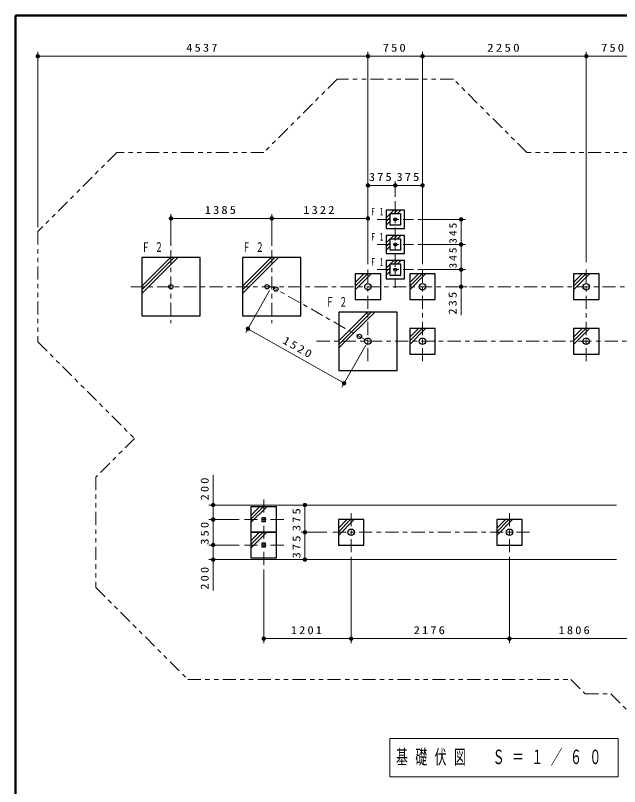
# Model space of a CAD drawing. Units: millimetres on the paper, scale 1:60. Extents: x -385 to 0, y -594 to 267.
# Drawn here: x -385 to -246.6, y -503.6 to -327 of the extents above; entities that cross this region are included whole.
import ezdxf

# ---------------------------------------------------------------- set-up
doc = ezdxf.new("R2010")
doc.units = ezdxf.units.MM
doc.linetypes.add('USER2', pattern=[6, 3, -1, 1, -1])
doc.linetypes.add('USER3', pattern=[8, 3, -1, 1, -1, 1, -1])
doc.layers.add('1_60', color=7, linetype='Continuous', lineweight=25)
doc.layers.add('NAKAMURA図枠', color=7, linetype='Continuous', lineweight=13)
doc.styles.add('ＭＳ ゴシック', font='')
doc.styles.get('ＭＳ ゴシック').set_extended_font_data('MS Gothic')

# ---------------------------------------------------------------- blocks, each defined once
blk = doc.blocks.new('filled_dot')
at = {"color": 0, "linetype": 'Continuous', "lineweight": -2, "const_width": 1.25}
blk.add_lwpolyline([(-0.625, 0, 1), (0.625, 0, 1)], format="xyb", close=True, dxfattribs=at)

msp = doc.modelspace()

# ---------------------------------------------------------------- linework, layer by layer
at = {"layer": '1_60', "lineweight": 13}
for p, q in [((-379.882, -375.497), (-379.882, -335.336)), ((-304.259, -383.549), (-304.259, -335.336)), ((-291.759, -383.549), (-291.759, -335.336)), ((-254.259, -383.549), (-254.259, -335.336)), ((-379.882, -336.336), (-304.259, -336.336)), ((-304.259, -336.336), (-291.759, -336.336)), ((-291.759, -336.336), (-254.259, -336.336)), ((-254.259, -336.336), (-241.759, -336.336)), ((-304.259, -383.965), (-304.259, -364.939)), ((-298.009, -368.549), (-298.009, -364.939)), ((-291.759, -383.965), (-291.759, -364.939)), ((-304.259, -365.939), (-298.009, -365.939)), ((-298.009, -365.939), (-291.759, -365.939)), ((-349.377, -379.799), (-349.377, -372.503)), ((-326.294, -379.799), (-326.294, -372.503)), ((-300.093, -373.362), (-299.259, -372.529)), ((-299.196, -372.465), (-298.363, -371.632)), ((-298.371, -372.465), (-297.538, -371.632)), ((-297.546, -372.465), (-296.713, -371.632)), ((-349.377, -373.503), (-326.294, -373.503)), ((-326.294, -373.503), (-304.259, -373.503)), ((-300.093, -374.187), (-299.259, -373.354)), ((-300.093, -375.012), (-299.259, -374.179)), ((-292.843, -373.715), (-281.931, -373.715)), ((-282.931, -373.715), (-282.931, -379.465)), ((-299.196, -378.215), (-298.363, -377.382)), ((-298.371, -378.215), (-297.538, -377.382)), ((-297.546, -378.215), (-296.713, -377.382)), ((-300.093, -379.112), (-299.259, -378.279)), ((-300.093, -379.937), (-299.259, -379.104)), ((-292.843, -379.465), (-281.931, -379.465)), ((-282.931, -379.465), (-282.931, -385.215)), ((-300.093, -380.762), (-299.259, -379.929)), ((-356.044, -390.668), (-347.841, -382.465)), ((-356.044, -389.844), (-348.666, -382.465)), ((-356.044, -389.019), (-349.491, -382.465)), ((-332.961, -390.668), (-324.757, -382.465)), ((-332.961, -389.844), (-325.582, -382.465)), ((-332.961, -389.019), (-326.407, -382.465)), ((-299.196, -383.965), (-298.363, -383.132)), ((-298.371, -383.965), (-297.538, -383.132)), ((-297.546, -383.965), (-296.713, -383.132)), ((-300.093, -384.862), (-299.259, -384.029)), ((-300.093, -385.687), (-299.259, -384.854)), ((-307.176, -388.185), (-305.206, -386.215)), ((-307.176, -389.01), (-304.381, -386.215)), ((-307.176, -389.835), (-303.556, -386.215)), ((-300.093, -386.512), (-299.259, -385.679)), ((-294.676, -388.185), (-292.706, -386.215)), ((-294.676, -389.01), (-291.881, -386.215)), ((-294.676, -389.835), (-291.056, -386.215)), ((-292.843, -385.215), (-281.931, -385.215)), ((-282.931, -385.215), (-282.931, -395.688)), ((-257.176, -388.185), (-255.206, -386.215)), ((-257.176, -389.01), (-254.381, -386.215)), ((-257.176, -389.835), (-253.556, -386.215)), ((-326.787, -390.002), (-332.246, -399.623)), ((-280.989, -389.132), (-280.795, -389.132)), ((-310.926, -403.168), (-302.723, -394.965)), ((-310.926, -402.344), (-303.548, -394.965)), ((-310.926, -401.519), (-304.373, -394.965)), ((-309.718, -411.254), (-331.752, -398.754)), ((-294.676, -400.685), (-292.706, -398.715)), ((-294.676, -401.51), (-291.881, -398.715)), ((-294.676, -402.335), (-291.056, -398.715)), ((-257.176, -400.685), (-255.206, -398.715)), ((-257.176, -401.51), (-254.381, -398.715)), ((-257.176, -402.335), (-253.556, -398.715)), ((-304.753, -402.502), (-310.211, -412.123)), ((-339.715, -442.465), (-339.715, -432.241)), ((-247.343, -439.132), (-340.715, -439.132)), ((-331.057, -441.519), (-329.087, -439.548)), ((-331.057, -442.343), (-328.262, -439.548)), ((-331.057, -443.168), (-327.437, -439.548)), ((-318.696, -439.132), (-318.696, -445.382)), ((-333.724, -442.465), (-340.715, -442.465)), ((-333.724, -442.465), (-340.715, -442.465)), ((-339.715, -448.299), (-339.715, -442.465)), ((-311.034, -444.435), (-309.064, -442.465)), ((-311.034, -445.26), (-308.239, -442.465)), ((-311.034, -446.085), (-307.414, -442.465)), ((-274.77, -444.435), (-272.8, -442.465)), ((-274.77, -445.26), (-271.975, -442.465)), ((-274.77, -446.085), (-271.15, -442.465)), ((-331.057, -447.352), (-329.087, -445.382)), ((-331.057, -448.177), (-328.262, -445.382)), ((-331.057, -449.002), (-327.437, -445.382)), ((-313.701, -445.382), (-319.529, -445.382)), ((-318.696, -445.382), (-318.696, -451.632)), ((-333.724, -448.299), (-340.715, -448.299)), ((-333.724, -448.299), (-340.715, -448.299)), ((-339.715, -458.677), (-339.715, -448.299)), ((-247.343, -451.632), (-340.715, -451.632)), ((-308.117, -450.965), (-308.117, -470.741)), ((-271.853, -450.965), (-271.853, -470.741)), ((-328.141, -453.882), (-328.141, -470.741)), ((-308.117, -469.741), (-328.141, -469.741)), ((-271.853, -469.741), (-308.117, -469.741)), ((-241.759, -469.741), (-271.853, -469.741)), ((-299.23, -492.613), (-299.23, -501.413)), ((-246.93, -492.613), (-299.23, -492.613)), ((-246.93, -501.413), (-246.93, -492.613)), ((-299.23, -501.413), (-246.93, -501.413))]:
    msp.add_line(p, q, dxfattribs=at)
at = {"layer": '1_60', "linetype": 'USER2', "lineweight": 13}
for p, q in [((-298.009, -369.549), (-298.009, -389.382)), ((-302.176, -373.715), (-293.843, -373.715)), ((-302.176, -379.465), (-293.843, -379.465)), ((-349.377, -380.799), (-349.377, -397.465)), ((-326.294, -380.799), (-326.294, -397.465)), ((-304.259, -406.215), (-304.259, -384.549)), ((-291.759, -406.215), (-291.759, -384.549)), ((-254.259, -406.215), (-254.259, -384.549)), ((-302.176, -385.215), (-293.843, -385.215)), ((-358.536, -389.132), (-212.176, -389.132)), ((-304.259, -401.632), (-326.294, -389.132)), ((-316.03, -401.632), (-212.176, -401.632)), ((-328.141, -452.882), (-328.141, -437.882)), ((-308.117, -449.965), (-308.117, -440.799)), ((-271.853, -449.965), (-271.853, -440.799)), ((-323.557, -442.465), (-332.724, -442.465)), ((-267.27, -445.382), (-312.701, -445.382)), ((-323.557, -448.299), (-332.724, -448.299))]:
    msp.add_line(p, q, dxfattribs=at)
at = {"layer": '1_60'}
for p, q in [((-300.093, -371.632), (-300.093, -375.799)), ((-295.926, -371.632), (-300.093, -371.632)), ((-299.259, -372.465), (-299.259, -374.965)), ((-296.759, -372.465), (-299.259, -372.465)), ((-296.759, -374.965), (-296.759, -372.465)), ((-295.926, -375.799), (-295.926, -371.632)), ((-300.093, -375.799), (-295.926, -375.799)), ((-299.259, -374.965), (-296.759, -374.965)), ((-300.093, -377.382), (-300.093, -381.549)), ((-295.926, -377.382), (-300.093, -377.382)), ((-295.926, -381.549), (-295.926, -377.382)), ((-299.259, -378.215), (-299.259, -380.715)), ((-296.759, -378.215), (-299.259, -378.215)), ((-296.759, -380.715), (-296.759, -378.215)), ((-299.259, -380.715), (-296.759, -380.715)), ((-342.711, -382.465), (-356.044, -382.465)), ((-356.044, -382.465), (-356.044, -395.799)), ((-342.711, -395.799), (-342.711, -382.465)), ((-319.627, -382.465), (-332.961, -382.465)), ((-332.961, -382.465), (-332.961, -395.799)), ((-319.627, -395.799), (-319.627, -382.465)), ((-300.093, -381.549), (-295.926, -381.549)), ((-300.093, -383.132), (-300.093, -387.299)), ((-295.926, -383.132), (-300.093, -383.132)), ((-295.926, -387.299), (-295.926, -383.132)), ((-299.259, -383.965), (-299.259, -386.465)), ((-296.759, -383.965), (-299.259, -383.965)), ((-296.759, -386.465), (-296.759, -383.965)), ((-307.176, -386.215), (-307.176, -392.049)), ((-301.343, -386.215), (-307.176, -386.215)), ((-301.343, -392.049), (-301.343, -386.215)), ((-299.259, -386.465), (-296.759, -386.465)), ((-294.676, -386.215), (-294.676, -392.049)), ((-288.843, -386.215), (-294.676, -386.215)), ((-288.843, -392.049), (-288.843, -386.215)), ((-257.176, -386.215), (-257.176, -392.049)), ((-251.343, -386.215), (-257.176, -386.215)), ((-251.343, -392.049), (-251.343, -386.215)), ((-300.093, -387.299), (-295.926, -387.299)), ((-307.176, -392.049), (-301.343, -392.049)), ((-294.676, -392.049), (-288.843, -392.049)), ((-257.176, -392.049), (-251.343, -392.049)), ((-297.593, -394.965), (-310.926, -394.965)), ((-310.926, -394.965), (-310.926, -408.299)), ((-297.593, -408.299), (-297.593, -394.965)), ((-356.044, -395.799), (-342.711, -395.799)), ((-332.961, -395.799), (-319.627, -395.799)), ((-294.676, -398.715), (-294.676, -404.549)), ((-288.843, -398.715), (-294.676, -398.715)), ((-288.843, -404.549), (-288.843, -398.715)), ((-257.176, -398.715), (-257.176, -404.549)), ((-251.343, -398.715), (-257.176, -398.715)), ((-251.343, -404.549), (-251.343, -398.715)), ((-294.676, -404.549), (-288.843, -404.549)), ((-257.176, -404.549), (-251.343, -404.549)), ((-310.926, -408.299), (-297.593, -408.299)), ((-331.057, -439.548), (-331.057, -445.382)), ((-325.224, -439.548), (-331.057, -439.548)), ((-325.224, -445.382), (-325.224, -439.548)), ((-328.557, -442.049), (-328.557, -442.882)), ((-327.724, -442.049), (-328.557, -442.049)), ((-328.557, -442.882), (-327.724, -442.882)), ((-327.724, -442.882), (-327.724, -442.049)), ((-311.034, -442.465), (-311.034, -448.299)), ((-305.201, -442.465), (-311.034, -442.465)), ((-305.201, -448.299), (-305.201, -442.465)), ((-274.77, -442.465), (-274.77, -448.299)), ((-268.936, -442.465), (-274.77, -442.465)), ((-268.936, -448.299), (-268.936, -442.465)), ((-331.057, -445.382), (-331.057, -451.215)), ((-325.224, -445.382), (-331.057, -445.382)), ((-331.057, -445.382), (-325.224, -445.382)), ((-325.224, -451.215), (-325.224, -445.382)), ((-328.557, -447.882), (-328.557, -448.715)), ((-327.724, -447.882), (-328.557, -447.882)), ((-327.724, -448.715), (-327.724, -447.882)), ((-311.034, -448.299), (-305.201, -448.299)), ((-274.77, -448.299), (-268.936, -448.299)), ((-328.557, -448.715), (-327.724, -448.715)), ((-331.057, -451.215), (-325.224, -451.215))]:
    msp.add_line(p, q, dxfattribs=at)
at = {"layer": '1_60', "linetype": 'USER3', "lineweight": 13}
msp.add_lwpolyline([(-267.904, -358.389), (-284.703, -341.59), (-311.316, -341.59), (-328.115, -358.389), (-361.774, -358.389), (-379.882, -376.497), (-379.882, -401.767), (-357.744, -423.904), (-366.558, -432.718), (-366.558, -458.045), (-345.518, -479.085), (-257.783, -479.085), (-254.493, -482.374), (-248.65, -482.374), (-237.083, -493.942), (-208.936, -493.942), (-194.776, -479.782), (-183.875, -479.782), (-166.272, -462.179), (-166.272, -378.975), (-186.857, -358.389)], close=True, dxfattribs=at)
at = {"layer": '1_60'}
for centre, radius in [((-298.009, -373.715), 0.356), ((-298.009, -379.465), 0.356), ((-298.009, -385.215), 0.356), ((-304.259, -389.132), 0.743), ((-291.759, -389.132), 0.743), ((-254.259, -389.132), 0.743), ((-349.377, -389.132), 0.504), ((-327.377, -389.132), 0.504), ((-325.352, -389.666), 0.504), ((-306.216, -400.522), 0.504), ((-304.259, -401.632), 0.743), ((-304.259, -401.632), 0.743), ((-291.759, -401.632), 0.743), ((-254.259, -401.632), 0.743), ((-308.117, -445.382), 0.743), ((-271.853, -445.382), 0.743)]:
    msp.add_circle(centre, radius, dxfattribs=at)
at = {"layer": 'NAKAMURA図枠', "lineweight": 50}
for p, q in [((-385, -327), (-385, -594)), ((0, -327), (-385, -327))]:
    msp.add_line(p, q, dxfattribs=at)

# ---------------------------------------------------------------- block references
at = {"layer": '1_60', "lineweight": 13, "xscale": 0.4, "yscale": 0.4}
for p in [(-379.882, -336.336), (-304.259, -336.336), (-291.759, -336.336), (-254.259, -336.336), (-304.259, -365.939), (-298.009, -365.939), (-349.377, -373.503), (-326.294, -373.503), (-328.141, -469.741), (-308.117, -469.741), (-271.853, -469.741)]:
    msp.add_blockref('filled_dot', p, dxfattribs=at)
for p, rotation in [((-304.259, -336.336), 180), ((-291.759, -336.336), 180), ((-254.259, -336.336), 180), ((-298.009, -365.939), 180), ((-291.759, -365.939), 180), ((-326.294, -373.503), 180), ((-304.259, -373.503), 180), ((-282.931, -373.715), 270), ((-282.931, -379.465), 270), ((-282.931, -379.465), 90), ((-282.931, -385.215), 270), ((-282.931, -385.215), 90), ((-282.931, -389.132), 90), ((-331.752, -398.754), 330.4), ((-309.718, -411.254), 150.4), ((-339.715, -439.132), 270), ((-318.696, -439.132), 270), ((-339.715, -442.465), 270), ((-339.715, -442.465), 90), ((-318.696, -445.382), 90), ((-318.696, -445.382), 270), ((-339.715, -448.299), 90), ((-339.715, -448.299), 270), ((-339.715, -451.632), 90), ((-318.696, -451.632), 90), ((-308.117, -469.741), 180), ((-271.853, -469.741), 180)]:
    msp.add_blockref('filled_dot', p, dxfattribs=dict(at, rotation=rotation))

# ---------------------------------------------------------------- texts
at = {"layer": '1_60', "style": 'ＭＳ ゴシック'}
for s, insert, char_height, attachment_point in [('\\T1.33;\\W1.15;4537', (-342.07, -335.336), 1.833, 8), ('\\T1.33;\\W1.15;750', (-298.009, -335.336), 1.833, 8), ('\\T1.33;\\W1.2;2250', (-273.009, -335.336), 1.833, 8), ('\\T1.33;\\W1.15;750', (-248.009, -335.336), 1.833, 8), ('\\T1.33;\\W1.15;375', (-301.212, -364.939), 1.833, 8), ('\\T1.33;\\W1.15;375', (-294.884, -364.939), 1.833, 8), ('\\T1.33;\\W1.15;1385', (-337.836, -372.503), 1.833, 8), ('\\T1.33;\\W1.15;1322', (-315.277, -372.503), 1.833, 8), ('\\T1.64;\\W0.5;Ｆ１', (-303.682, -371.98), 1.686, 4), ('\\T1.64;\\W0.5;Ｆ１', (-303.682, -377.73), 1.686, 4), ('\\T1.64;\\W0.6;Ｆ２', (-356.082, -380.048), 2.199, 4), ('\\T1.64;\\W0.6;Ｆ２', (-332.999, -380.048), 2.199, 4), ('\\T1.64;\\W0.5;Ｆ１', (-303.682, -383.48), 1.686, 4), ('\\T1.64;\\W0.6;Ｆ２', (-313.87, -392.589), 2.199, 4), ('\\T1.33;\\W1.15;1201', (-318.129, -468.741), 1.833, 8), ('\\T1.33;\\W1.15;2176', (-289.985, -468.741), 1.833, 8), ('\\T1.33;\\W1.15;1806', (-256.806, -468.741), 1.833, 8), ('\\T1.64;\\W0.6;基礎伏図\u3000Ｓ＝１／６０', (-297.83, -497.013), 3.299, 4)]:
    msp.add_mtext(s, dxfattribs=dict(at, insert=insert, char_height=char_height, attachment_point=attachment_point))
at = {"layer": '1_60', "attachment_point": 8, "style": 'ＭＳ ゴシック'}
for s, insert, char_height, rotation in [('\\T1.33;\\W1.15;345', (-283.931, -376.672), 1.686, 90), ('\\T1.33;\\W1.15;345', (-283.931, -382.34), 1.686, 90), ('\\T1.33;\\W1.15;235', (-283.931, -392.688), 1.833, 90), ('\\T1.33;\\W1.15;1520', (-320.671, -403.89), 1.833, 330.434), ('\\T1.33;\\W1.15;200', (-340.715, -435.241), 1.833, 90), ('\\T1.33;\\W1.15;375', (-319.696, -442.257), 1.833, 90), ('\\T1.33;\\W1.15;350', (-340.715, -445.382), 1.833, 90), ('\\T1.33;\\W1.15;375', (-319.696, -448.507), 1.833, 90), ('\\T1.33;\\W1.15;200', (-340.715, -455.677), 1.833, 90)]:
    msp.add_mtext(s, dxfattribs=dict(at, insert=insert, char_height=char_height, rotation=rotation))

doc.saveas('drawing.dxf')
